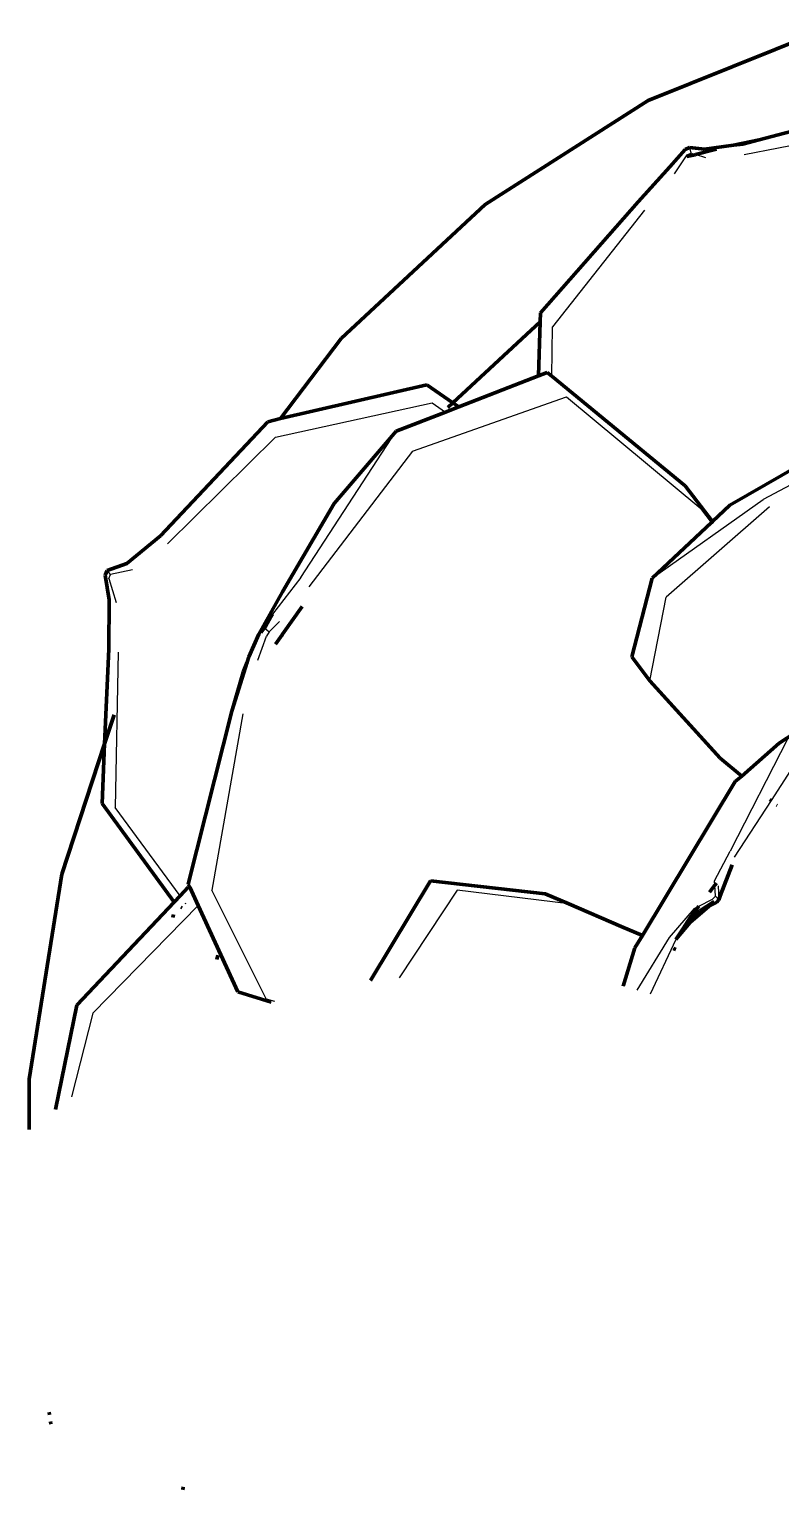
# Model space of a CAD drawing. Header units: millimetres. Extents: x 4307 to 31003, y 2809 to 20009.
# Drawn here: x 12399.6 to 12454.2, y 12872.1 to 12978.1 of the extents above; entities that cross this region are included whole.
import ezdxf

# ---------------------------------------------------------------- set-up
doc = ezdxf.new("R2010")
doc.units = ezdxf.units.MM
doc.layers.add('ProfileEdges', color=7, linetype='Continuous')

msp = doc.modelspace()

# ---------------------------------------------------------------- linework, layer by layer
for p, q in [((12461.45, 12970.9), (12451.52, 12968.96)), ((12447.54, 12969.51), (12447.64, 12969.1)), ((12446.46, 12967.59), (12447.37, 12968.96)), ((12447.37, 12968.96), (12447.64, 12969.1)), ((12447.95, 12968.98), (12447.64, 12969.1)), ((12448.73, 12968.74), (12447.98, 12968.99)), ((12444.28, 12964.96), (12437.59, 12956.48)), ((12437.54, 12952.91), (12437.59, 12956.48)), ((12417.48, 12948.48), (12428.87, 12950.97)), ((12427.44, 12947.47), (12438.61, 12951.41)), ((12428.87, 12950.97), (12429.82, 12950.31)), ((12438.61, 12951.41), (12448.36, 12943.32)), ((12417.48, 12948.48), (12409.64, 12940.75)), ((12419.34, 12938.3), (12426.25, 12948.93)), ((12427.44, 12947.47), (12419.92, 12937.64)), ((12455.66, 12945.43), (12452.89, 12943.97)), ((12444.82, 12938.26), (12452.89, 12943.97)), ((12453.34, 12943.43), (12445.85, 12936.89)), ((12449.14, 12942.3), (12448.36, 12943.32)), ((12405.52, 12938.53), (12405.27, 12938.81)), ((12407.11, 12938.87), (12405.52, 12938.53)), ((12405.4, 12938.24), (12405.52, 12938.53)), ((12405.4, 12938.24), (12405.93, 12936.49)), ((12419.34, 12938.3), (12417.28, 12935.64)), ((12444.66, 12930.82), (12445.85, 12936.89)), ((12416.66, 12934.7), (12416.7, 12934.66)), ((12416.7, 12934.66), (12417.04, 12934.36)), ((12417.78, 12935.11), (12417.04, 12934.36)), ((12415.56, 12932.54), (12416.43, 12934.31)), ((12416.21, 12932.31), (12416.84, 12934.04)), ((12417.04, 12934.36), (12416.84, 12934.04)), ((12406.07, 12932.9), (12405.85, 12921.62)), ((12415.11, 12928.41), (12412.86, 12915.62)), ((12454.68, 12926.63), (12450.49, 12918.45)), ((12455.57, 12925.4), (12453.46, 12922.14)), ((12453.46, 12922.14), (12450.79, 12918.01)), ((12410.56, 12915.21), (12405.85, 12921.62)), ((12449.36, 12916.3), (12450.49, 12918.45)), ((12416.81, 12907.74), (12412.86, 12915.62)), ((12430.67, 12915.63), (12426.47, 12909.27)), ((12438.79, 12914.64), (12430.67, 12915.63)), ((12449.38, 12915.98), (12449.36, 12916.3)), ((12449.43, 12915.2), (12449.38, 12915.98)), ((12449.63, 12915.93), (12449.68, 12914.93)), ((12411.87, 12914.51), (12404.24, 12906.69)), ((12410.98, 12914.62), (12410.95, 12914.67)), ((12447.88, 12914.29), (12448.21, 12914.46)), ((12448.21, 12914.46), (12449.22, 12914.96)), ((12449.43, 12915.2), (12449.22, 12914.96)), ((12449.68, 12914.93), (12449.43, 12915.2)), ((12447.88, 12914.29), (12446.07, 12912.2)), ((12446.07, 12912.2), (12443.72, 12908.36)), ((12446.56, 12912.05), (12444.69, 12908.08)), ((12446.54, 12911.28), (12446.36, 12911.35)), ((12416.81, 12907.74), (12417.41, 12907.56)), ((12404.24, 12906.69), (12402.69, 12900.63))]:
    msp.add_line(p, q)
at = {"layer": 'ProfileEdges', "lineweight": 211}
for p, q in [((12457.39, 12978.08), (12444.55, 12972.91)), ((12432.72, 12965.36), (12444.55, 12972.91)), ((12461.37, 12972.37), (12452.59, 12970.06)), ((12447.22, 12969.35), (12447.54, 12969.51)), ((12447.54, 12969.51), (12448.63, 12969.39)), ((12450.74, 12969.66), (12448.63, 12969.39)), ((12450.74, 12969.66), (12452.59, 12970.06)), ((12451.41, 12969.75), (12450.74, 12969.66)), ((12452.59, 12970.06), (12451.41, 12969.75)), ((12446.12, 12968.1), (12447.22, 12969.35)), ((12447.35, 12968.84), (12447.95, 12968.98)), ((12447.98, 12968.99), (12447.95, 12968.98)), ((12449.51, 12969.38), (12447.98, 12968.99)), ((12446.12, 12968.1), (12443.82, 12965.56)), ((12432.72, 12965.36), (12422.26, 12955.64)), ((12436.72, 12957.51), (12443.82, 12965.56)), ((12436.7, 12956.86), (12430.37, 12950.99)), ((12436.58, 12952.94), (12436.7, 12956.86)), ((12436.7, 12956.86), (12436.72, 12957.51)), ((12417.85, 12949.83), (12422.26, 12955.64)), ((12436.58, 12952.94), (12430.8, 12950.69)), ((12437.22, 12953.19), (12436.58, 12952.94)), ((12437.54, 12952.91), (12437.22, 12953.19)), ((12447.23, 12944.95), (12437.54, 12952.91)), ((12417.85, 12949.83), (12428.47, 12952.29)), ((12430.37, 12950.99), (12428.47, 12952.29)), ((12450.48, 12943.55), (12464.23, 12951.5)), ((12430.8, 12950.69), (12429.82, 12950.31)), ((12430.37, 12950.99), (12430.01, 12950.65)), ((12430.8, 12950.69), (12430.37, 12950.99)), ((12416.93, 12949.61), (12409.14, 12941.33)), ((12416.93, 12949.61), (12417.85, 12949.83)), ((12429.82, 12950.31), (12426.25, 12948.93)), ((12421.74, 12943.67), (12426.25, 12948.93)), ((12449.22, 12942.38), (12447.23, 12944.95)), ((12418, 12937.27), (12421.74, 12943.67)), ((12449.22, 12942.38), (12450.48, 12943.55)), ((12444.82, 12938.26), (12449.14, 12942.3)), ((12449.14, 12942.3), (12449.22, 12942.38)), ((12409.14, 12941.33), (12406.7, 12939.33)), ((12405.27, 12938.81), (12405.12, 12938.47)), ((12405.27, 12938.81), (12406.7, 12939.33)), ((12405.41, 12936.69), (12405.12, 12938.47)), ((12443.36, 12932.54), (12444.82, 12938.26)), ((12405.41, 12936.69), (12405.4, 12933.1)), ((12418, 12937.27), (12416.27, 12934.2)), ((12416.66, 12934.7), (12417.28, 12935.64)), ((12416.79, 12934.77), (12417.28, 12935.64)), ((12419.43, 12936.21), (12418, 12934.2)), ((12416.66, 12934.7), (12416.43, 12934.31)), ((12416.7, 12934.66), (12416.43, 12934.31)), ((12416.79, 12934.77), (12416.7, 12934.66)), ((12416.27, 12934.2), (12415.56, 12932.54)), ((12417.49, 12933.47), (12417.97, 12934.15)), ((12417.97, 12934.15), (12418, 12934.2)), ((12417.97, 12934.15), (12418.01, 12934.16)), ((12418, 12934.2), (12418.01, 12934.16)), ((12405.09, 12926.24), (12405.4, 12933.1)), ((12415.44, 12932.17), (12415.56, 12932.54)), ((12443.36, 12932.54), (12444.66, 12930.82)), ((12414.31, 12928.62), (12415.44, 12932.17)), ((12415.15, 12931.45), (12414.31, 12928.62)), ((12415.44, 12932.17), (12415.15, 12931.45)), ((12444.66, 12930.82), (12449.77, 12925.2)), ((12460.65, 12930.65), (12454.06, 12926.28)), ((12405.09, 12926.24), (12405.79, 12928.34)), ((12411.16, 12916.07), (12414.31, 12928.62)), ((12401.98, 12916.79), (12405.09, 12926.24)), ((12404.9, 12921.9), (12405.09, 12926.24)), ((12454.06, 12926.28), (12451.34, 12923.9)), ((12449.77, 12925.2), (12451.34, 12923.9)), ((12444.12, 12912.33), (12450.85, 12923.5)), ((12451.34, 12923.9), (12450.85, 12923.5)), ((12410.13, 12914.76), (12404.9, 12921.9)), ((12453.37, 12922.21), (12453.46, 12922.14)), ((12453.86, 12921.8), (12453.9, 12921.77)), ((12399.61, 12901.91), (12401.98, 12916.79)), ((12450.65, 12917.46), (12449.77, 12915.22)), ((12411.15, 12915.84), (12410.56, 12915.21)), ((12411.27, 12915.83), (12411.15, 12915.84)), ((12411.27, 12915.83), (12411.16, 12916.07)), ((12411.87, 12914.51), (12411.27, 12915.83)), ((12424.39, 12909.07), (12428.74, 12916.31)), ((12437.06, 12915.35), (12428.74, 12916.31)), ((12449.38, 12915.98), (12449, 12915.48)), ((12449.49, 12916.12), (12449.38, 12915.98)), ((12410.13, 12914.76), (12403.07, 12907.28)), ((12410.56, 12915.21), (12410.13, 12914.76)), ((12410.72, 12914.35), (12410.63, 12914.38)), ((12414.76, 12908.24), (12411.87, 12914.51)), ((12438.79, 12914.64), (12437.06, 12915.35)), ((12442.59, 12912.98), (12438.79, 12914.64)), ((12448.21, 12914.46), (12447.58, 12913.63)), ((12448.96, 12914.47), (12447.59, 12913.29)), ((12449.33, 12914.8), (12448.28, 12914.13)), ((12448.96, 12914.47), (12448.28, 12914.13)), ((12449.33, 12914.8), (12448.96, 12914.47)), ((12449.49, 12914.74), (12448.96, 12914.47)), ((12449.49, 12914.74), (12449.68, 12914.93)), ((12449.68, 12914.93), (12449.77, 12915.22)), ((12410.08, 12913.86), (12410.05, 12913.65)), ((12447.07, 12912.84), (12448.28, 12914.13)), ((12447.58, 12913.63), (12447.07, 12912.84)), ((12448.28, 12914.13), (12447.59, 12913.29)), ((12442.59, 12912.98), (12444.12, 12912.33)), ((12443.58, 12911.45), (12444.12, 12912.33)), ((12447.59, 12913.29), (12446.56, 12912.05)), ((12447.07, 12912.84), (12446.56, 12912.05)), ((12447.59, 12913.29), (12447.07, 12912.84)), ((12442.73, 12908.66), (12443.58, 12911.45)), ((12446.38, 12911.4), (12446.56, 12911.33)), ((12413.24, 12910.59), (12413.31, 12910.9)), ((12417.17, 12907.49), (12414.76, 12908.24)), ((12401.51, 12899.72), (12403.07, 12907.28)), ((12399.61, 12901.91), (12399.61, 12898.25)), ((12401.08, 12877.57), (12401.05, 12877.76)), ((12401.19, 12876.89), (12401.16, 12877.07)), ((12410.79, 12872.34), (12410.77, 12872.12))]:
    msp.add_line(p, q, dxfattribs=at)

doc.saveas('drawing.dxf')
